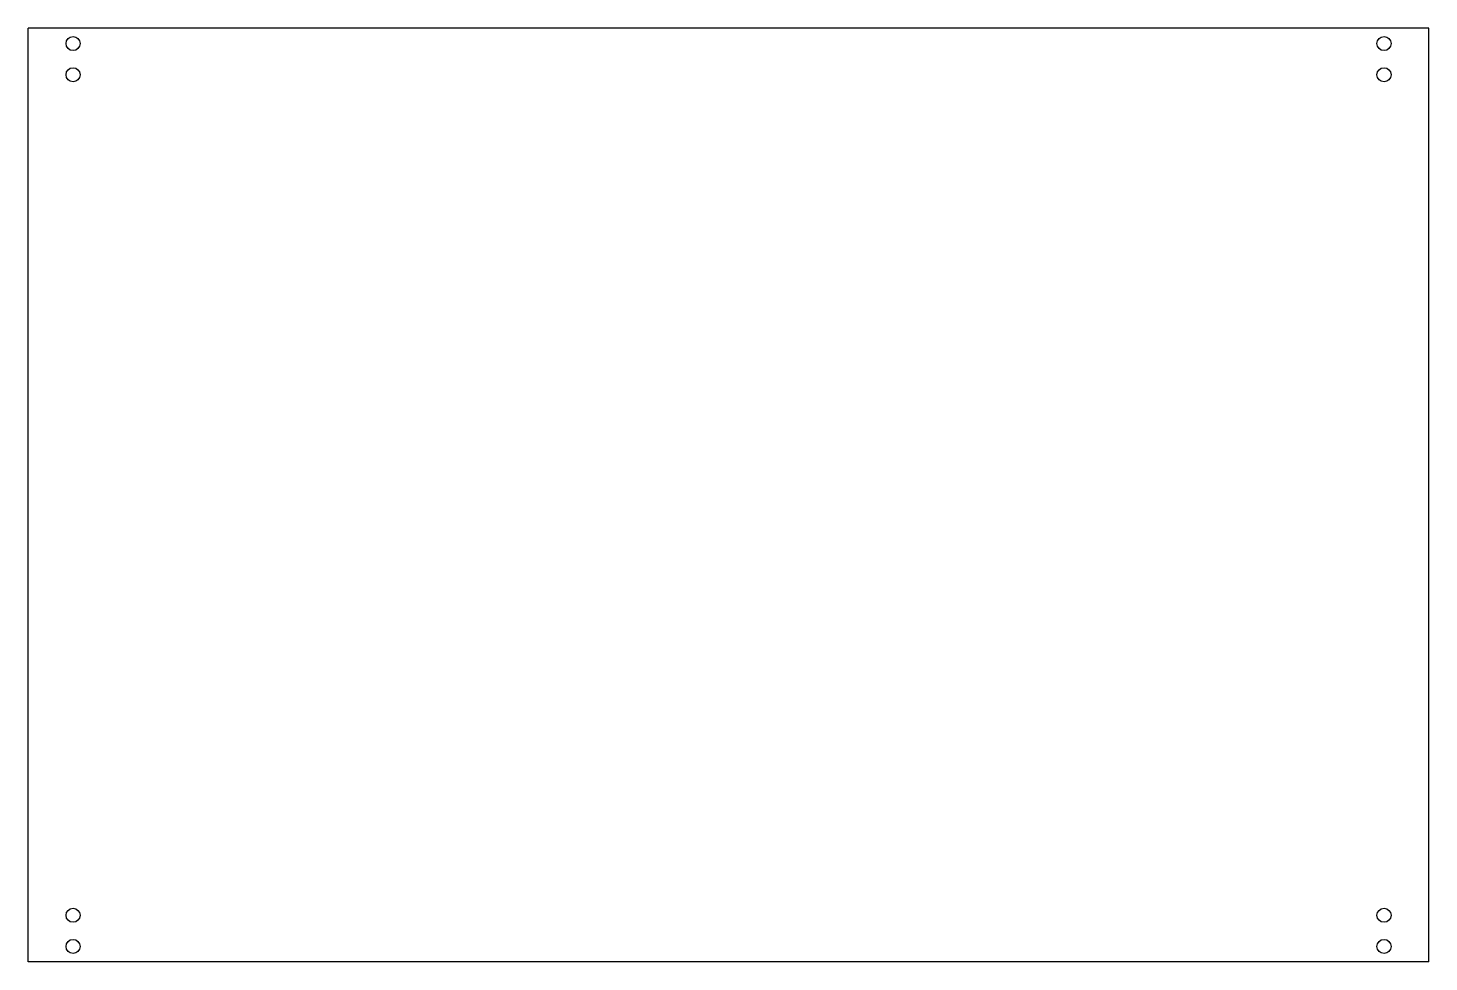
# Paper-space layout 'Sheet1' of a CAD drawing. Header units: millimetres. Extents: x 25 to 475, y 95 to 395.
import ezdxf

# ---------------------------------------------------------------- set-up
doc = ezdxf.new("R2010")
doc.units = ezdxf.units.MM

psp = doc.layouts.new('Sheet1')

# ---------------------------------------------------------------- linework, layer by layer
at = {"color": 7, "linetype": 'Continuous', "lineweight": 25}
for p, q in [((24.78, 95.07), (24.78, 395.07)), ((474.78, 395.07), (24.78, 395.07)), ((474.78, 95.07), (474.78, 395.07)), ((474.78, 95.07), (24.78, 95.07))]:
    psp.add_line(p, q, dxfattribs=at)
for centre in [(39.23, 390.07), (460.33, 390.07), (39.23, 380.07), (460.33, 380.07), (39.23, 110.07), (460.33, 110.07), (39.23, 100.07), (460.33, 100.07)]:
    psp.add_circle(centre, 2.25, dxfattribs=at)

doc.saveas('drawing.dxf')
